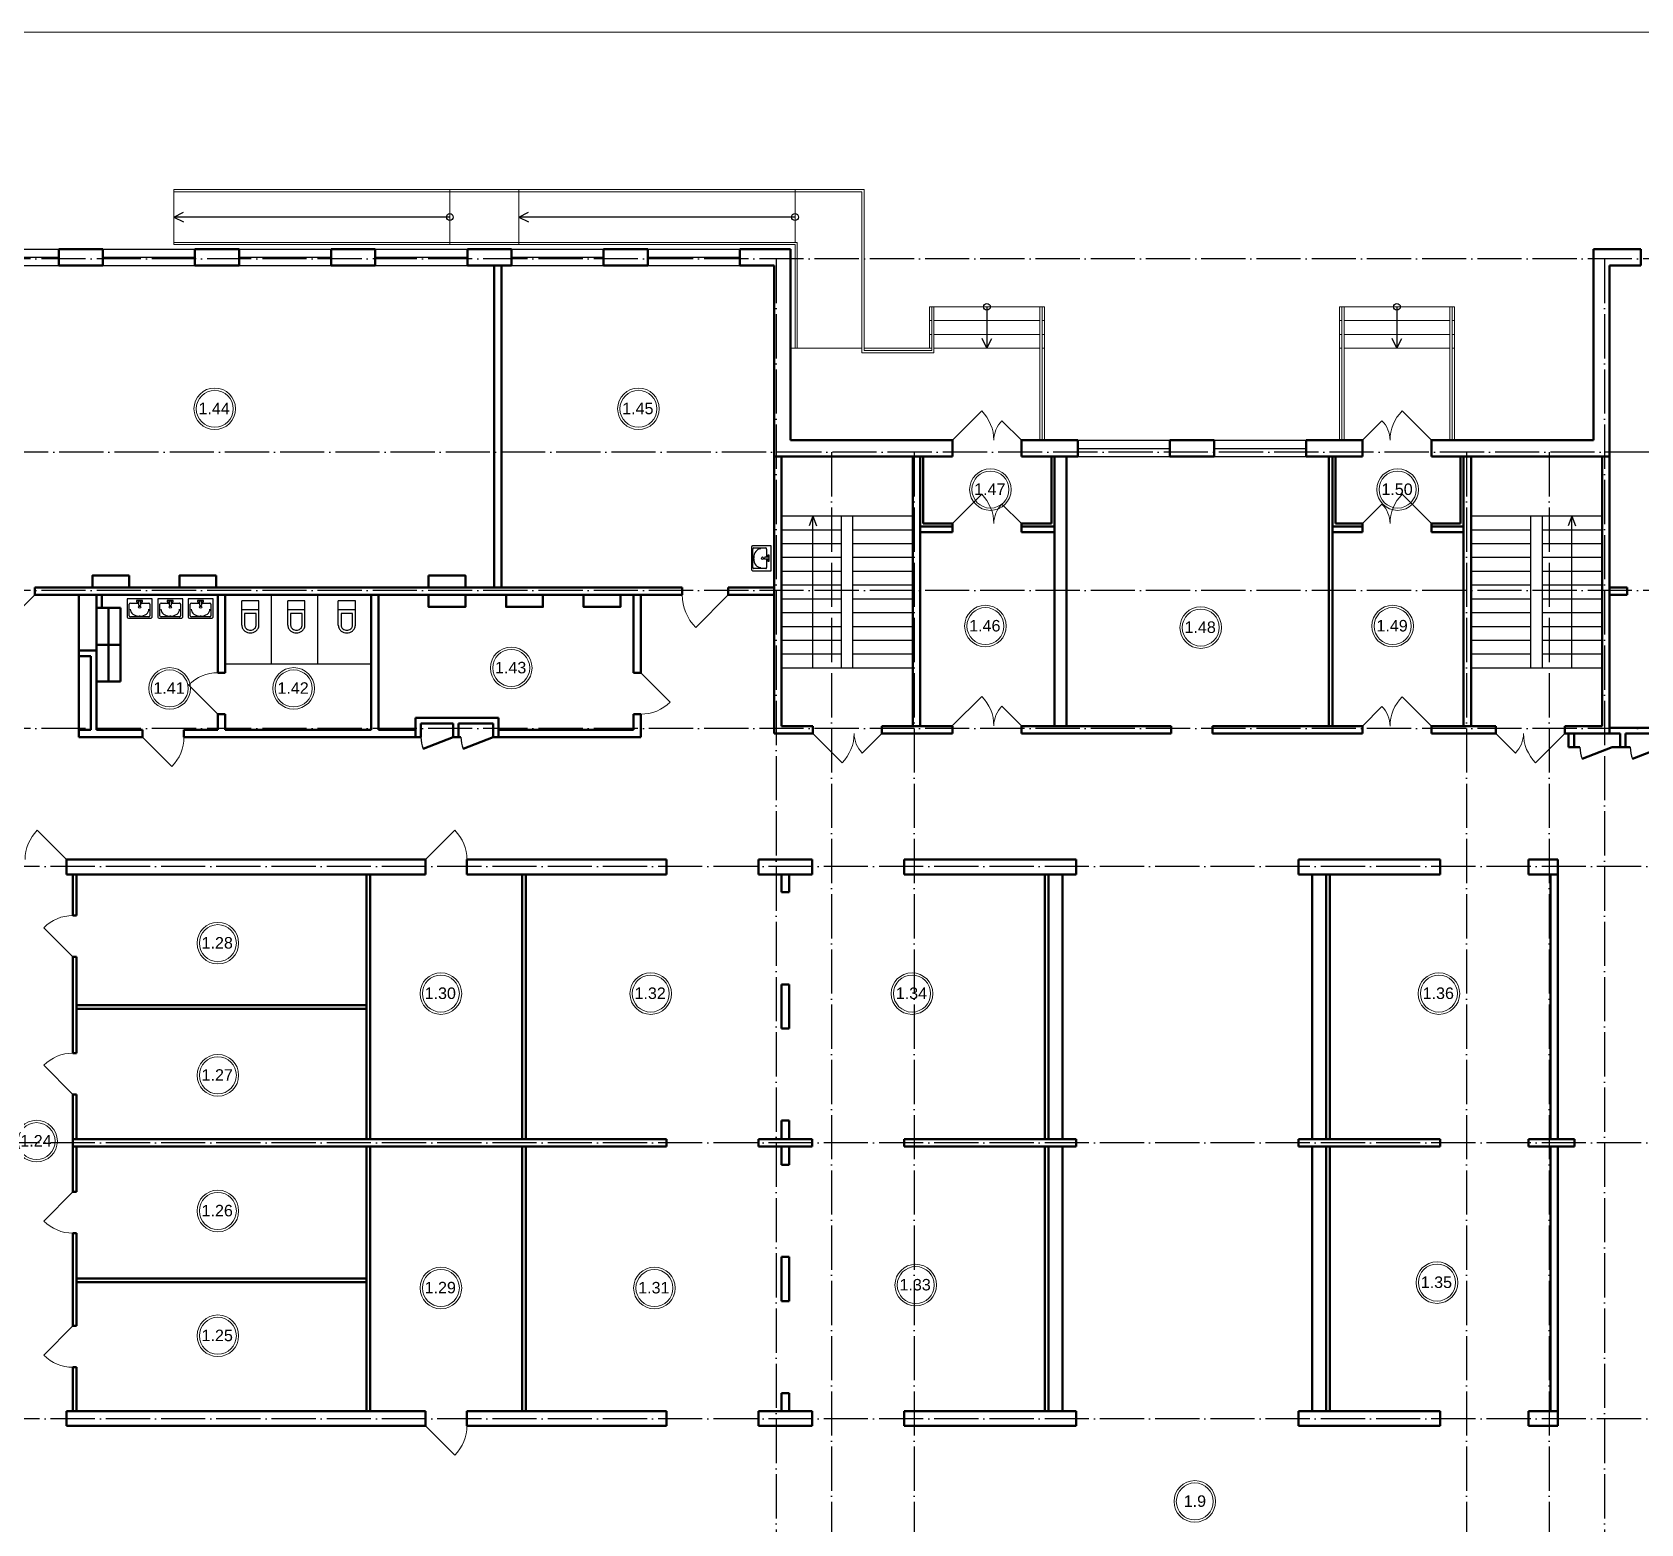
# Model space of a CAD drawing. Header units: millimetres. Extents: x 1982 to 10001982, y -1005230 to 4320529.
# Drawn here: x 2229999 to 2264955, y 1149944 to 1182350 of the extents above; entities that cross this region are included whole.
import ezdxf
from ezdxf.enums import TextEntityAlignment as Align

# ---------------------------------------------------------------- set-up
doc = ezdxf.new("R2010")
doc.units = ezdxf.units.MM
doc.linetypes.add('ACAD_ISO04W100', pattern=[30, 24, -3, 0, -3])
for name, color, linetype, lineweight in [('Level 50', 7, 'Continuous', 0), ('Двери', 250, 'Continuous', 5), ('Стены', 7, 'Continuous', 50)]:
    doc.layers.add(name, color=color, linetype=linetype, lineweight=lineweight)
for name, color, linetype in [('SANTEH', 7, 'Continuous'), ('Окна', 127, 'Continuous'), ('Оси', 30, 'Continuous'), ('размеры оси', 163, 'Continuous'), ('Сантехника', 7, 'Continuous')]:
    doc.layers.add(name, color=color, linetype=linetype)
doc.styles.add('Style-Arial', font='arial.ttf')

# ---------------------------------------------------------------- blocks, each defined once
blk = doc.blocks.new('WC With Cistern_103')
at = {"layer": 'SANTEH', "linetype": 'Continuous'}
for p, q in [((0, 170), (0, 700)), ((370, 700), (0, 700)), ((370, 170), (370, 700)), ((370, 500), (0, 500)), ((60, 425), (60, 170)), ((310, 425), (60, 425)), ((310, 170), (310, 425))]:
    blk.add_line(p, q, dxfattribs=at)
for points in [[(0, 170), (1, 151), (4, 133), (10, 115), (17, 97), (27, 81), (38, 66), (51, 52), (65, 40)], [(60, 170), (61, 158), (63, 146), (66, 135), (71, 124), (77, 114), (84, 104), (92, 96), (101, 88)], [(65, 40), (92, 23), (122, 10), (153, 3), (185, 0), (217, 3), (248, 10), (278, 23), (305, 40)], [(101, 88), (120, 76), (141, 67), (163, 62), (185, 60), (207, 62), (229, 67), (250, 76), (269, 88)], [(269, 88), (278, 96), (286, 104), (293, 114), (299, 124), (304, 135), (307, 146), (309, 158), (310, 170)], [(305, 40), (319, 52), (332, 66), (343, 81), (353, 97), (360, 115), (366, 133), (369, 151), (370, 170)]]:
    blk.add_lwpolyline(points, dxfattribs=at)
blk = doc.blocks.new('Rac7')
at = {"color": 0}
for p, q in [((-39501, -24232), (-39501, -23830)), ((-39474, -23808), (-38988, -23808)), ((-39457, -23859), (-39457, -24115)), ((-39032, -23838), (-39430, -23838)), ((-39253, -24186), (-39253, -24094)), ((-39221, -23855), (-39241, -23855)), ((-39209, -24186), (-39209, -24094)), ((-39005, -24115), (-39005, -23859)), ((-39005, -23859), (-39005, -23859)), ((-38961, -23830), (-38961, -24232)), ((-38961, -24232), (-39501, -24232)), ((-39430, -24136), (-39253, -24136)), ((-39297, -24164), (-39253, -24164)), ((-39297, -24194), (-39297, -24164)), ((-39165, -24194), (-39297, -24194)), ((-39253, -24186), (-39209, -24186)), ((-39209, -24136), (-39032, -24136)), ((-39209, -24164), (-39165, -24164)), ((-39165, -24164), (-39165, -24194))]:
    blk.add_line(p, q, dxfattribs=at)
at = {"color": 0, "extrusion": (0, 0, -1)}
for centre, major_axis, start_param, end_param in [((-39474, -23830), (-27, 0), 0, 1.570796), ((-39430, -23859), (-27, 0), 0, 1.570796), ((-39430, -24115), (-27, 0), -1.570796, 0), ((-39241, -24007), (-194, 0), 0, 1.570796), ((-39231, -24104), (-25.3, 0), 0.552816, 2.588777), ((-39221, -24007), (-194, 0), 1.570796, 3.141593), ((-39032, -23859), (-27, 0), 1.570796, 3.141593), ((-39032, -24115), (-27, 0), -3.141593, -1.570796), ((-38988, -23830), (-27, 0), 1.570796, 3.141593)]:
    blk.add_ellipse(centre, major_axis=major_axis, ratio=0.785714, start_param=start_param, end_param=end_param, dxfattribs=at)
blk.add_ellipse((-39231, -24048), major_axis=(-27.9, 0), ratio=0.785714, dxfattribs=at)
blk = doc.blocks.new('*U49')
at = {"layer": 'Level 50', "color": 7, "linetype": 'Continuous', "lineweight": 13}
blk.add_line((62.575, 29.2), (-61.075, 29.2), dxfattribs=at)

msp = doc.modelspace()

# ---------------------------------------------------------------- linework, layer by layer
for p, q in [((2233075.446, 1178334.059), (2233285.464, 1178440.138)), ((2240575.446, 1178334.059), (2240785.464, 1178440.138)), ((2239075.446, 1178334.059), (2233075.446, 1178334.059)), ((2233075.446, 1178334.059), (2233285.464, 1178227.98)), ((2246575.446, 1178334.059), (2240575.446, 1178334.059)), ((2240575.446, 1178334.059), (2240785.464, 1178227.98)), ((2250745.446, 1176384.059), (2250745.446, 1175484.059)), ((2259655.446, 1176384.059), (2259655.446, 1175484.059)), ((2250745.446, 1175484.059), (2250639.367, 1175694.077)), ((2250745.446, 1175484.059), (2250851.525, 1175694.077)), ((2259655.446, 1175484.059), (2259549.367, 1175694.077)), ((2259655.446, 1175484.059), (2259761.525, 1175694.077)), ((2249135.446, 1171834.059), (2246285.446, 1171834.059)), ((2246961.936, 1171834.059), (2246884.411, 1171626.215)), ((2246961.936, 1168534.059), (2246961.936, 1171834.059)), ((2246961.936, 1171834.059), (2247039.461, 1171626.215)), ((2247585.446, 1168534.059), (2247585.446, 1171834.059)), ((2247835.446, 1168534.059), (2247835.446, 1171834.059)), ((2264115.446, 1171834.059), (2261265.446, 1171834.059)), ((2262565.446, 1168534.059), (2262565.446, 1171834.059)), ((2262815.446, 1168534.059), (2262815.446, 1171834.059)), ((2263455.436, 1171834.059), (2263377.911, 1171626.215)), ((2263455.436, 1168534.059), (2263455.436, 1171834.059)), ((2263455.436, 1171834.059), (2263532.961, 1171626.215)), ((2247585.446, 1171534.059), (2246285.446, 1171534.059)), ((2249135.446, 1171534.059), (2247835.446, 1171534.059)), ((2262565.446, 1171534.059), (2261265.446, 1171534.059)), ((2264115.446, 1171534.059), (2262815.446, 1171534.059)), ((2247585.446, 1171234.059), (2246285.446, 1171234.059)), ((2249135.446, 1171234.059), (2247835.446, 1171234.059)), ((2262565.446, 1171234.059), (2261265.446, 1171234.059)), ((2264115.446, 1171234.059), (2262815.446, 1171234.059)), ((2247585.446, 1170934.059), (2246285.446, 1170934.059)), ((2249135.446, 1170934.059), (2247835.446, 1170934.059)), ((2262565.446, 1170934.059), (2261265.446, 1170934.059)), ((2264115.446, 1170934.059), (2262815.446, 1170934.059)), ((2247585.446, 1170634.059), (2246285.446, 1170634.059)), ((2249135.446, 1170634.059), (2247835.446, 1170634.059)), ((2262565.446, 1170634.059), (2261265.446, 1170634.059)), ((2264115.446, 1170634.059), (2262815.446, 1170634.059)), ((2247585.446, 1170334.059), (2246285.446, 1170334.059)), ((2247585.446, 1170034.059), (2246285.446, 1170034.059)), ((2249135.446, 1170334.059), (2247835.446, 1170334.059)), ((2249135.446, 1170034.059), (2247835.446, 1170034.059)), ((2262565.446, 1170334.059), (2261265.446, 1170334.059)), ((2262565.446, 1170034.059), (2261265.446, 1170034.059)), ((2264115.446, 1170334.059), (2262815.446, 1170334.059)), ((2264115.446, 1170034.059), (2262815.446, 1170034.059)), ((2247585.446, 1169734.059), (2246285.446, 1169734.059)), ((2249135.446, 1169734.059), (2247835.446, 1169734.059)), ((2262565.446, 1169734.059), (2261265.446, 1169734.059)), ((2264115.446, 1169734.059), (2262815.446, 1169734.059)), ((2247585.446, 1169434.059), (2246285.446, 1169434.059)), ((2249135.446, 1169434.059), (2247835.446, 1169434.059)), ((2262565.446, 1169434.059), (2261265.446, 1169434.059)), ((2264115.446, 1169434.059), (2262815.446, 1169434.059)), ((2247585.446, 1169134.059), (2246285.446, 1169134.059)), ((2249135.446, 1169134.059), (2247835.446, 1169134.059)), ((2262565.446, 1169134.059), (2261265.446, 1169134.059)), ((2264115.446, 1169134.059), (2262815.446, 1169134.059)), ((2247585.446, 1168834.059), (2246285.446, 1168834.059)), ((2249135.446, 1168834.059), (2247835.446, 1168834.059)), ((2262565.446, 1168834.059), (2261265.446, 1168834.059)), ((2264115.446, 1168834.059), (2262815.446, 1168834.059)), ((2249135.446, 1168534.059), (2246285.446, 1168534.059)), ((2264115.446, 1168534.059), (2261265.446, 1168534.059))]:
    msp.add_line(p, q)
for centre in [(2239075.446, 1178334.059), (2246575.446, 1178334.059), (2250745.446, 1176384.059), (2259655.446, 1176384.059)]:
    msp.add_circle(centre, 73.64)
at = {"color": 7, "linetype": 'Continuous', "lineweight": 13}
for centre, radius in [((2233966.132, 1174167.831), 452.013), ((2233966.132, 1174167.831), 402.013), ((2243173.241, 1174167.831), 452.013), ((2243173.241, 1174167.831), 402.013), ((2250821.168, 1172412.623), 452.013), ((2250821.168, 1172412.623), 402.013), ((2259671.204, 1172412.623), 452.013), ((2259671.204, 1172412.623), 402.013), ((2250713.261, 1169447.746), 452.013), ((2250713.261, 1169447.746), 402.013), ((2255392.555, 1169415.828), 452.013), ((2255392.555, 1169415.828), 402.013), ((2259563.297, 1169447.746), 452.013), ((2259563.297, 1169447.746), 402.013), ((2240409.135, 1168537.66), 452.013), ((2240409.135, 1168537.66), 402.013), ((2232985.611, 1168093.368), 452.013), ((2232985.611, 1168093.368), 402.013), ((2235681.175, 1168093.368), 452.013), ((2235681.175, 1168093.368), 402.013), ((2234033.34, 1162558.814), 452.013), ((2234033.34, 1162558.814), 402.013), ((2238879.87, 1161463.423), 452.013), ((2238879.87, 1161463.423), 402.013), ((2243440.356, 1161463.423), 452.013), ((2243440.356, 1161463.423), 402.013), ((2249118.209, 1161463.423), 452.013), ((2249118.209, 1161463.423), 402.013), ((2260567.247, 1161463.423), 452.013), ((2260567.247, 1161463.423), 402.013), ((2234033.34, 1159687.966), 452.013), ((2234033.34, 1159687.966), 402.013), ((2230094.139, 1158258.023), 452.013), ((2230094.139, 1158258.023), 402.013), ((2234033.34, 1156741.206), 452.013), ((2234033.34, 1156741.206), 402.013), ((2238879.87, 1155068.136), 452.013), ((2238879.87, 1155068.136), 402.013), ((2243520.716, 1155066.809), 452.013), ((2243520.716, 1155066.809), 402.013), ((2249198.717, 1155131.363), 452.013), ((2249198.717, 1155131.363), 402.013), ((2260526.282, 1155184.609), 452.013), ((2260526.282, 1155184.609), 402.013), ((2234033.34, 1154029.623), 452.013), ((2234033.34, 1154029.623), 402.013), ((2255263.588, 1150429.965), 452.013), ((2255263.588, 1150429.965), 402.013)]:
    msp.add_circle(centre, radius, dxfattribs=at)
at = {"layer": 'SANTEH'}
for p, q in [((2235195.446, 1170124.059), (2235195.446, 1168624.059)), ((2236195.446, 1170124.059), (2236195.446, 1168624.059)), ((2234195.446, 1168624.059), (2237365.446, 1168624.059))]:
    msp.add_line(p, q, dxfattribs=at)
for centre in [(2239145.446, 1167034.059), (2240015.446, 1167034.059), (2264332.34, 1166814.059), (2265425.446, 1166814.059)]:
    msp.add_arc(centre, 700, 180, 201.0579294, dxfattribs=at)
at = {"layer": 'Двери'}
for p, q in [((2249995.446, 1173484.059), (2250631.842, 1174120.455)), ((2251495.446, 1173484.059), (2251071.182, 1173908.323)), ((2258905.446, 1173484.059), (2259329.71, 1173908.323)), ((2260405.446, 1173484.059), (2259769.05, 1174120.455)), ((2249995.446, 1171674.059), (2250631.842, 1172310.455)), ((2260405.446, 1171674.059), (2259769.05, 1172310.455)), ((2251495.446, 1171674.059), (2251071.182, 1172098.323)), ((2258905.446, 1171674.059), (2259329.71, 1172098.323)), ((2230055.446, 1170124.059), (2229348.339, 1169416.953)), ((2245125.446, 1170124.059), (2244418.339, 1169416.953)), ((2243225.446, 1168434.059), (2243861.842, 1167797.663)), ((2234035.446, 1167534.059), (2233399.05, 1168170.455)), ((2249995.544, 1167284.322), (2250632.673, 1167919.985)), ((2260405.537, 1167272.332), (2259769.875, 1167909.46)), ((2251495.543, 1167282.595), (2251071.768, 1167707.347)), ((2258905.538, 1167274.059), (2259330.291, 1167697.834)), ((2232395.446, 1167034.059), (2233031.842, 1166397.663)), ((2246960.446, 1167114.059), (2247596.842, 1166477.663)), ((2248460.446, 1167114.059), (2248036.182, 1166689.795)), ((2261805.446, 1167114.059), (2262229.71, 1166689.795)), ((2263305.446, 1167114.059), (2262669.05, 1166477.663)), ((2230745.446, 1164374.059), (2230109.05, 1165010.455)), ((2238545.446, 1164374.059), (2239181.842, 1165010.455)), ((2230885.446, 1162259.059), (2230249.05, 1162895.455)), ((2230885.446, 1159269.059), (2230249.05, 1159905.455)), ((2230885.446, 1157159.059), (2230249.05, 1156522.663)), ((2230885.446, 1154244.059), (2230249.05, 1153607.663)), ((2238545.446, 1152074.059), (2239181.842, 1151437.663))]:
    msp.add_line(p, q, dxfattribs=at)
for centre, radius, start, end in [((2249995.446, 1173484.059), 900, 0, 45), ((2251495.446, 1173484.059), 600, 135, 180), ((2258905.446, 1173484.059), 600, 0, 45), ((2260405.446, 1173484.059), 900, 135, 180), ((2249995.446, 1171674.059), 900, 0, 45), ((2260405.446, 1171674.059), 900, 135, 180), ((2251495.446, 1171674.059), 600, 135, 180), ((2258905.446, 1171674.059), 600, 0, 45), ((2245125.446, 1170124.059), 1000, 180, 225), ((2234035.446, 1167534.059), 900, 90, 135), ((2249995.544, 1167284.322), 900, 359.9340033, 44.9340033), ((2260405.537, 1167272.332), 900, 134.9340033, 179.9340033), ((2243225.446, 1168434.059), 900, 270, 315), ((2251495.543, 1167282.595), 600, 134.9340033, 179.9340033), ((2258905.538, 1167274.059), 600, 359.9340033, 44.9340033), ((2232395.446, 1167034.059), 900, 315, 0), ((2246960.446, 1167114.059), 900, 315, 0), ((2248460.446, 1167114.059), 600, 180, 225), ((2261805.446, 1167114.059), 600, 315, 0), ((2263305.446, 1167114.059), 900, 180, 225), ((2230745.446, 1164374.059), 900, 135, 180), ((2238545.446, 1164374.059), 900, 0, 45), ((2230885.446, 1162259.059), 900, 90, 135), ((2230885.446, 1159269.059), 900, 90, 135), ((2230885.446, 1157159.059), 900, 225, 270), ((2230885.446, 1154244.059), 900, 225, 270), ((2238545.446, 1152074.059), 900, 315, 0)]:
    msp.add_arc(centre, radius, start, end, dxfattribs=at)
at = {"layer": 'Окна'}
for p, q in [((2228575.446, 1177634.059), (2230575.446, 1177634.059)), ((2228575.446, 1177459.059), (2230575.446, 1177459.059)), ((2231535.446, 1177634.059), (2233535.446, 1177634.059)), ((2231535.446, 1177459.059), (2233535.446, 1177459.059)), ((2234495.446, 1177634.059), (2236495.446, 1177634.059)), ((2234495.446, 1177459.059), (2236495.446, 1177459.059)), ((2237455.446, 1177634.059), (2239455.446, 1177634.059)), ((2237455.446, 1177459.059), (2239455.446, 1177459.059)), ((2240415.446, 1177634.059), (2242415.446, 1177634.059)), ((2240415.446, 1177459.059), (2242415.446, 1177459.059)), ((2243375.446, 1177634.059), (2245375.446, 1177634.059)), ((2243375.446, 1177459.059), (2245375.446, 1177459.059)), ((2228575.446, 1177284.059), (2230575.446, 1177284.059)), ((2231535.446, 1177284.059), (2233535.446, 1177284.059)), ((2234495.446, 1177284.059), (2236495.446, 1177284.059)), ((2237455.446, 1177284.059), (2239455.446, 1177284.059)), ((2240415.446, 1177284.059), (2242415.446, 1177284.059)), ((2243375.446, 1177284.059), (2245375.446, 1177284.059)), ((2252720.446, 1173484.059), (2254720.446, 1173484.059)), ((2252720.446, 1173309.059), (2254720.446, 1173309.059)), ((2255680.446, 1173484.059), (2257680.446, 1173484.059)), ((2255680.446, 1173309.059), (2257680.446, 1173309.059)), ((2252720.446, 1173134.059), (2254720.446, 1173134.059)), ((2255680.446, 1173134.059), (2257680.446, 1173134.059))]:
    msp.add_line(p, q, dxfattribs=at)
at = {"layer": 'Оси', "linetype": 'ACAD_ISO04W100', "ltscale": 40}
for p, q in [((2291165.446, 1177424.059), (2206815.749, 1177424.059)), ((2246165.446, 1177424.059), (2246165.446, 1133402.682)), ((2264165.446, 1177424.059), (2264165.446, 1133402.682)), ((2291551.346, 1173224.059), (2206815.749, 1173224.059)), ((2247365.446, 1173224.059), (2247365.446, 1133402.682)), ((2249165.446, 1173224.059), (2249165.446, 1133402.682)), ((2261165.446, 1173224.059), (2261165.446, 1133402.682)), ((2262965.446, 1173224.059), (2262965.446, 1133402.682)), ((2291165.446, 1170224.059), (2206815.749, 1170224.059)), ((2291165.446, 1167224.059), (2206815.749, 1167224.059)), ((2297365.446, 1164224.059), (2206815.749, 1164224.059)), ((2297365.446, 1158224.059), (2206815.749, 1158224.059)), ((2297365.446, 1152224.059), (2206815.749, 1152224.059))]:
    msp.add_line(p, q, dxfattribs=at)
at = {"layer": 'размеры оси', "color": 7, "lineweight": 13}
for p, q in [((2249495.446, 1175484.059), (2249495.446, 1176384.059)), ((2249495.446, 1176384.059), (2251995.446, 1176384.059)), ((2251995.446, 1176384.059), (2251995.446, 1173484.059)), ((2258405.446, 1173484.059), (2258405.446, 1176384.059)), ((2258405.446, 1176384.059), (2260905.446, 1176384.059)), ((2260905.446, 1176384.059), (2260905.446, 1173484.059)), ((2246475.446, 1175484.059), (2248025.446, 1175484.059)), ((2248075.446, 1175484.059), (2249545.446, 1175484.059)), ((2249595.446, 1175484.059), (2251895.446, 1175484.059)), ((2251945.446, 1175484.059), (2251995.446, 1175484.059)), ((2258455.446, 1175484.059), (2258405.446, 1175484.059)), ((2258505.446, 1175484.059), (2260805.446, 1175484.059)), ((2260855.446, 1175484.059), (2260905.446, 1175484.059))]:
    msp.add_line(p, q, dxfattribs=at)
at = {"layer": 'размеры оси', "color": 7, "lineweight": 0}
for p, q in [((2249495.446, 1176084.059), (2249545.446, 1176084.059)), ((2249595.446, 1176084.059), (2251895.446, 1176084.059)), ((2251945.446, 1176084.059), (2251995.446, 1176084.059)), ((2258405.446, 1176084.059), (2258455.446, 1176084.059)), ((2258505.446, 1176084.059), (2260805.446, 1176084.059)), ((2260855.446, 1176084.059), (2260905.446, 1176084.059)), ((2249495.446, 1175784.059), (2249545.446, 1175784.059)), ((2249595.446, 1175784.059), (2251895.446, 1175784.059)), ((2251945.446, 1175784.059), (2251995.446, 1175784.059)), ((2258405.446, 1175784.059), (2258455.446, 1175784.059)), ((2258505.446, 1175784.059), (2260805.446, 1175784.059)), ((2260855.446, 1175784.059), (2260905.446, 1175784.059))]:
    msp.add_line(p, q, dxfattribs=at)
at = {"layer": 'размеры оси', "color": 7, "lineweight": 13, "flags": 128}
for points in [[(2248025.446, 1178884.059), (2233075.446, 1178884.059), (2233075.446, 1178934.059)], [(2246575.446, 1177734.059), (2240575.446, 1177734.059), (2240575.446, 1178934.059), (2246575.446, 1178934.059), (2246575.446, 1177784.059)], [(2248075.446, 1175484.059), (2248075.446, 1178934.059), (2246575.446, 1178934.059), (2246575.446, 1177784.059)], [(2248025.446, 1175384.059), (2248025.446, 1178884.059)], [(2248075.446, 1178934.059), (2248075.446, 1175434.059)], [(2246625.446, 1177784.059), (2233075.446, 1177784.059), (2233075.446, 1177734.059), (2246575.446, 1177734.059)], [(2246575.446, 1177734.059), (2246575.446, 1175484.059), (2246625.446, 1175484.059), (2246625.446, 1177784.059)], [(2246575.446, 1177734.059), (2246575.446, 1175484.059), (2248025.446, 1175484.059)], [(2249595.446, 1175384.059), (2249595.446, 1176384.059), (2249545.446, 1176384.059), (2249545.446, 1175434.059)], [(2258505.446, 1173484.059), (2258505.446, 1176384.059), (2258455.446, 1176384.059), (2258455.446, 1173484.059)], [(2249595.446, 1175384.059), (2248025.446, 1175384.059)], [(2248075.446, 1175434.059), (2249545.446, 1175434.059)]]:
    msp.add_lwpolyline(points, dxfattribs=at)
at = {"layer": 'размеры оси', "color": 7, "lineweight": 13}
for points in [[(2239075.446, 1177734.059), (2233075.446, 1177734.059), (2233075.446, 1178934.059), (2239075.446, 1178934.059)], [(2240575.446, 1178934.059), (2239075.446, 1178934.059), (2239075.446, 1177734.059), (2240575.446, 1177734.059)], [(2251945.446, 1176384.059), (2251945.446, 1173484.059), (2251895.446, 1173484.059), (2251895.446, 1176384.059)], [(2260855.446, 1176384.059), (2260855.446, 1173484.059), (2260805.446, 1173484.059), (2260805.446, 1176384.059)]]:
    msp.add_3dface(points, dxfattribs=at)
at = {"layer": 'Стены'}
for p, q in [((2230575.446, 1177634.059), (2231535.446, 1177634.059)), ((2230575.446, 1177284.059), (2230575.446, 1177634.059)), ((2231535.446, 1177284.059), (2231535.446, 1177634.059)), ((2233535.446, 1177634.059), (2234495.446, 1177634.059)), ((2233535.446, 1177284.059), (2233535.446, 1177634.059)), ((2234495.446, 1177284.059), (2234495.446, 1177634.059)), ((2236495.446, 1177634.059), (2237455.446, 1177634.059)), ((2236495.446, 1177284.059), (2236495.446, 1177634.059)), ((2237455.446, 1177284.059), (2237455.446, 1177634.059)), ((2239455.446, 1177634.059), (2240415.446, 1177634.059)), ((2239455.446, 1177284.059), (2239455.446, 1177634.059)), ((2240415.446, 1177284.059), (2240415.446, 1177634.059)), ((2242415.446, 1177634.059), (2243375.446, 1177634.059)), ((2242415.446, 1177284.059), (2242415.446, 1177634.059)), ((2243375.446, 1177284.059), (2243375.446, 1177634.059)), ((2245375.446, 1177634.059), (2246475.446, 1177634.059)), ((2245375.446, 1177284.059), (2245375.446, 1177634.059)), ((2246475.446, 1173484.059), (2246475.446, 1177634.059)), ((2263925.446, 1177634.059), (2263925.446, 1173484.059)), ((2264955.446, 1177634.059), (2263925.446, 1177634.059)), ((2264955.446, 1177284.059), (2264955.446, 1177634.059)), ((2230575.446, 1177284.059), (2231535.446, 1177284.059)), ((2233535.446, 1177284.059), (2234495.446, 1177284.059)), ((2236495.446, 1177284.059), (2237455.446, 1177284.059)), ((2239455.446, 1177284.059), (2240415.446, 1177284.059)), ((2240035.446, 1177284.059), (2240035.446, 1170284.059)), ((2240195.446, 1177284.059), (2240195.446, 1170284.059)), ((2242415.446, 1177284.059), (2243375.446, 1177284.059)), ((2245375.446, 1177284.059), (2246125.446, 1177284.059)), ((2246125.446, 1167114.059), (2246125.446, 1177284.059)), ((2264275.446, 1177284.059), (2264275.446, 1173134.059)), ((2264955.446, 1177284.059), (2264275.446, 1177284.059)), ((2249995.446, 1173484.059), (2246475.446, 1173484.059)), ((2249995.446, 1173484.059), (2249995.446, 1173134.059)), ((2252720.446, 1173484.059), (2251495.446, 1173484.059)), ((2251495.446, 1173484.059), (2251495.446, 1173134.059)), ((2252720.446, 1173484.059), (2252720.446, 1173134.059)), ((2255680.446, 1173484.059), (2254720.446, 1173484.059)), ((2254720.446, 1173484.059), (2254720.446, 1173134.059)), ((2255680.446, 1173484.059), (2255680.446, 1173134.059)), ((2258905.446, 1173484.059), (2257680.446, 1173484.059)), ((2257680.446, 1173484.059), (2257680.446, 1173134.059)), ((2258905.446, 1173484.059), (2258905.446, 1173134.059)), ((2263925.446, 1173484.059), (2260405.446, 1173484.059)), ((2260405.446, 1173484.059), (2260405.446, 1173134.059)), ((2249995.446, 1173134.059), (2246125.446, 1173134.059)), ((2246285.446, 1167274.059), (2246285.446, 1173134.059)), ((2249135.446, 1167274.059), (2249135.446, 1173134.059)), ((2249295.446, 1167274.059), (2249295.446, 1173134.059)), ((2249360.446, 1171674.059), (2249360.446, 1173134.059)), ((2252720.446, 1173134.059), (2251495.446, 1173134.059)), ((2252150.446, 1171674.059), (2252150.446, 1173134.059)), ((2252215.446, 1167274.059), (2252215.446, 1173134.059)), ((2252475.446, 1167274.059), (2252475.446, 1173134.059)), ((2255680.446, 1173134.059), (2254720.446, 1173134.059)), ((2258905.446, 1173134.059), (2257680.446, 1173134.059)), ((2258175.446, 1167274.059), (2258175.446, 1173134.059)), ((2258255.446, 1167274.059), (2258255.446, 1173134.059)), ((2258320.446, 1171674.059), (2258320.446, 1173134.059)), ((2264275.446, 1173134.059), (2260405.446, 1173134.059)), ((2261040.446, 1171674.059), (2261040.446, 1173134.059)), ((2261105.446, 1167274.059), (2261105.446, 1173134.059)), ((2261265.446, 1167274.059), (2261265.446, 1173134.059)), ((2264115.446, 1167274.059), (2264115.446, 1173134.059)), ((2264275.446, 1167114.059), (2264275.446, 1173134.059)), ((2249995.446, 1171609.059), (2249295.446, 1171609.059)), ((2249995.446, 1171489.059), (2249295.446, 1171489.059)), ((2249995.446, 1171674.059), (2249360.446, 1171674.059)), ((2249995.446, 1171674.059), (2249995.446, 1171489.059)), ((2252150.446, 1171674.059), (2251495.446, 1171674.059)), ((2251495.446, 1171674.059), (2251495.446, 1171489.059)), ((2252215.446, 1171609.059), (2251495.446, 1171609.059)), ((2252215.446, 1171489.059), (2251495.446, 1171489.059)), ((2258905.446, 1171609.059), (2258255.446, 1171609.059)), ((2258905.446, 1171489.059), (2258255.446, 1171489.059)), ((2258905.446, 1171674.059), (2258320.446, 1171674.059)), ((2258905.446, 1171674.059), (2258905.446, 1171489.059)), ((2261040.446, 1171674.059), (2260405.446, 1171674.059)), ((2260405.446, 1171674.059), (2260405.446, 1171489.059)), ((2261105.446, 1171609.059), (2260405.446, 1171609.059)), ((2261105.446, 1171489.059), (2260405.446, 1171489.059)), ((2230055.446, 1170284.059), (2244125.446, 1170284.059)), ((2230055.446, 1170284.059), (2230055.446, 1170124.059)), ((2230055.446, 1170124.059), (2244125.446, 1170124.059)), ((2231015.446, 1167194.059), (2231015.446, 1170124.059)), ((2231395.446, 1167194.059), (2231395.446, 1170124.059)), ((2231395.446, 1170124.059), (2231915.446, 1170124.059)), ((2231515.446, 1169842.034), (2231515.446, 1170124.059)), ((2234035.446, 1170124.059), (2234035.446, 1168434.059)), ((2234195.446, 1170124.059), (2234195.446, 1168434.059)), ((2237365.446, 1170124.059), (2237365.446, 1167194.059)), ((2237525.446, 1170124.059), (2237525.446, 1167194.059)), ((2243065.446, 1170124.059), (2243065.446, 1168434.059)), ((2243225.446, 1170124.059), (2243225.446, 1168434.059)), ((2244125.446, 1170284.059), (2244125.446, 1170124.059)), ((2245125.446, 1170284.059), (2246125.446, 1170284.059)), ((2245125.446, 1170284.059), (2245125.446, 1170124.059)), ((2245125.446, 1170124.059), (2246125.446, 1170124.059)), ((2264275.446, 1170284.059), (2264660.446, 1170284.059)), ((2264275.446, 1170124.059), (2264660.446, 1170124.059)), ((2264660.446, 1170284.059), (2264660.446, 1170124.059)), ((2231395.446, 1169842.034), (2231395.446, 1168242.034)), ((2231915.446, 1169842.034), (2231395.446, 1169842.034)), ((2231655.446, 1168242.034), (2231655.446, 1169842.034)), ((2231915.446, 1169842.034), (2231915.446, 1168242.034)), ((2231395.446, 1169042.034), (2231915.446, 1169042.034)), ((2231015.446, 1168914.059), (2231395.446, 1168914.059)), ((2231015.446, 1168794.059), (2231015.446, 1168914.059)), ((2231015.446, 1168794.059), (2231275.446, 1168794.059)), ((2231275.446, 1167194.059), (2231275.446, 1168794.059)), ((2234035.446, 1168434.059), (2234195.446, 1168434.059)), ((2243065.446, 1168434.059), (2243225.446, 1168434.059)), ((2231395.446, 1168242.034), (2231915.446, 1168242.034)), ((2234035.446, 1167534.059), (2234035.446, 1167194.059)), ((2234035.446, 1167534.059), (2234195.446, 1167534.059)), ((2234195.446, 1167534.059), (2234195.446, 1167194.059)), ((2238325.446, 1167454.059), (2238325.446, 1167034.059)), ((2238325.446, 1167454.059), (2240135.446, 1167454.059)), ((2238445.446, 1167334.059), (2238445.446, 1167034.059)), ((2238445.446, 1167334.059), (2239145.446, 1167334.059)), ((2239145.446, 1167334.059), (2239145.446, 1167034.059)), ((2239265.446, 1167334.059), (2239265.446, 1167034.059)), ((2239265.446, 1167334.059), (2240015.446, 1167334.059)), ((2240015.446, 1167334.059), (2240015.446, 1167034.059)), ((2240135.446, 1167454.059), (2240135.446, 1167034.059)), ((2243065.446, 1167534.059), (2243065.446, 1167194.059)), ((2243065.446, 1167534.059), (2243225.446, 1167534.059)), ((2243225.446, 1167534.059), (2243225.446, 1167034.059)), ((2246960.446, 1167274.059), (2246285.446, 1167274.059)), ((2246960.446, 1167274.059), (2246960.446, 1167114.059)), ((2249995.446, 1167274.059), (2248460.446, 1167274.059)), ((2248460.446, 1167274.059), (2248460.446, 1167114.059)), ((2249995.446, 1167274.059), (2249995.446, 1167114.059)), ((2254750.446, 1167274.059), (2251495.446, 1167274.059)), ((2251495.446, 1167274.059), (2251495.446, 1167114.059)), ((2254750.446, 1167274.059), (2254750.446, 1167114.059)), ((2258905.446, 1167274.059), (2255650.446, 1167274.059)), ((2255650.446, 1167274.059), (2255650.446, 1167114.059)), ((2258905.446, 1167274.059), (2258905.446, 1167114.059)), ((2261805.446, 1167274.059), (2260405.446, 1167274.059)), ((2260405.446, 1167274.059), (2260405.446, 1167114.059)), ((2261805.446, 1167274.059), (2261805.446, 1167114.059)), ((2264115.446, 1167274.059), (2263305.446, 1167274.059)), ((2263305.446, 1167274.059), (2263305.446, 1167114.059)), ((2264275.446, 1167234.059), (2265545.446, 1167234.059)), ((2231015.446, 1167194.059), (2231015.446, 1167034.059)), ((2231015.446, 1167194.059), (2231275.446, 1167194.059)), ((2231015.446, 1167034.059), (2232395.446, 1167034.059)), ((2231395.446, 1167194.059), (2232395.446, 1167194.059)), ((2232395.446, 1167194.059), (2232395.446, 1167034.059)), ((2233295.446, 1167194.059), (2234035.446, 1167194.059)), ((2233295.446, 1167194.059), (2233295.446, 1167034.059)), ((2233295.446, 1167034.059), (2238445.446, 1167034.059)), ((2234195.446, 1167194.059), (2237365.446, 1167194.059)), ((2237525.446, 1167194.059), (2238325.446, 1167194.059)), ((2239145.446, 1167034.059), (2238492.194, 1166782.541)), ((2239145.446, 1167034.059), (2239315.446, 1167034.059)), ((2240015.446, 1167034.059), (2239362.194, 1166782.541)), ((2240015.446, 1167034.059), (2243225.446, 1167034.059)), ((2240135.446, 1167194.059), (2243065.446, 1167194.059)), ((2246960.446, 1167114.059), (2246125.446, 1167114.059)), ((2249995.446, 1167114.059), (2248460.446, 1167114.059)), ((2254750.446, 1167114.059), (2251495.446, 1167114.059)), ((2258905.446, 1167114.059), (2255650.446, 1167114.059)), ((2261805.446, 1167114.059), (2260405.446, 1167114.059)), ((2264275.446, 1167114.059), (2263305.446, 1167114.059)), ((2263385.446, 1167114.059), (2263385.446, 1166814.059)), ((2263505.446, 1167114.059), (2263505.446, 1166814.059)), ((2264275.446, 1167114.059), (2264505.446, 1167114.059)), ((2264505.446, 1167114.059), (2264505.446, 1166814.059)), ((2264625.446, 1167114.059), (2264625.446, 1166814.059)), ((2264625.446, 1167114.059), (2265425.446, 1167114.059)), ((2263632.34, 1166814.059), (2263385.446, 1166814.059)), ((2264332.34, 1166814.059), (2263679.088, 1166562.541)), ((2264725.446, 1166814.059), (2264332.34, 1166814.059)), ((2265425.446, 1166814.059), (2264772.194, 1166562.541)), ((2230745.446, 1164374.059), (2238545.446, 1164374.059)), ((2230745.446, 1164054.059), (2230745.446, 1164374.059)), ((2238545.446, 1164374.059), (2238545.446, 1164054.059)), ((2239445.446, 1164374.059), (2243785.446, 1164374.059)), ((2239445.446, 1164374.059), (2239445.446, 1164054.059)), ((2243785.446, 1164374.059), (2243785.446, 1164054.059)), ((2245785.446, 1164374.059), (2246945.446, 1164374.059)), ((2245785.446, 1164374.059), (2245785.446, 1164054.059)), ((2246945.446, 1164374.059), (2246945.446, 1164054.059)), ((2248945.446, 1164374.059), (2252685.446, 1164374.059)), ((2248945.446, 1164374.059), (2248945.446, 1164054.059)), ((2252685.446, 1164054.059), (2252685.446, 1164374.059)), ((2257515.446, 1164374.059), (2260595.446, 1164374.059)), ((2257515.446, 1164054.059), (2257515.446, 1164374.059)), ((2260595.446, 1164054.059), (2260595.446, 1164374.059)), ((2262515.446, 1164374.059), (2263155.446, 1164374.059)), ((2262515.446, 1164054.059), (2262515.446, 1164374.059)), ((2263155.446, 1158304.059), (2263155.446, 1164374.059)), ((2230745.446, 1164054.059), (2238545.446, 1164054.059)), ((2230885.446, 1163159.059), (2230885.446, 1164054.059)), ((2230965.446, 1163159.059), (2230965.446, 1164054.059)), ((2237265.446, 1158304.059), (2237265.446, 1164054.059)), ((2237345.446, 1158304.059), (2237345.446, 1164054.059)), ((2239445.446, 1164054.059), (2243785.446, 1164054.059)), ((2240645.446, 1158304.059), (2240645.446, 1164054.059)), ((2240725.446, 1158304.059), (2240725.446, 1164054.059)), ((2245785.446, 1164054.059), (2246945.446, 1164054.059)), ((2246285.446, 1164054.059), (2246285.446, 1163664.059)), ((2246445.446, 1164054.059), (2246445.446, 1163664.059)), ((2248945.446, 1164054.059), (2252685.446, 1164054.059)), ((2252005.446, 1158304.059), (2252005.446, 1164054.059)), ((2252085.446, 1158304.059), (2252085.446, 1164054.059)), ((2252385.446, 1158304.059), (2252385.446, 1164054.059)), ((2257515.446, 1164054.059), (2260595.446, 1164054.059)), ((2257815.446, 1158304.059), (2257815.446, 1164054.059)), ((2258115.446, 1158304.059), (2258115.446, 1164054.059)), ((2258195.446, 1158304.059), (2258195.446, 1164054.059)), ((2262515.446, 1164054.059), (2263155.446, 1164054.059)), ((2262995.446, 1158304.059), (2262995.446, 1164054.059)), ((2246285.446, 1163664.059), (2246445.446, 1163664.059)), ((2230965.446, 1163159.059), (2230885.446, 1163159.059)), ((2230885.446, 1160169.059), (2230885.446, 1162259.059)), ((2230965.446, 1162259.059), (2230885.446, 1162259.059)), ((2230965.446, 1160169.059), (2230965.446, 1162259.059)), ((2246285.446, 1161664.059), (2246285.446, 1160704.059)), ((2246285.446, 1161664.059), (2246445.446, 1161664.059)), ((2246445.446, 1161664.059), (2246445.446, 1160704.059)), ((2230965.446, 1161214.059), (2237265.446, 1161214.059)), ((2230965.446, 1161134.059), (2237265.446, 1161134.059)), ((2246285.446, 1160704.059), (2246445.446, 1160704.059)), ((2230965.446, 1160169.059), (2230885.446, 1160169.059)), ((2230885.446, 1157159.059), (2230885.446, 1159269.059)), ((2230965.446, 1159269.059), (2230885.446, 1159269.059)), ((2230965.446, 1158304.059), (2230965.446, 1159269.059)), ((2246285.446, 1158704.059), (2246285.446, 1158304.059)), ((2246285.446, 1158704.059), (2246445.446, 1158704.059)), ((2246445.446, 1158704.059), (2246445.446, 1158304.059)), ((2230885.446, 1158304.059), (2243785.446, 1158304.059)), ((2230885.446, 1158144.059), (2243785.446, 1158144.059)), ((2230965.446, 1157159.059), (2230965.446, 1158144.059)), ((2237265.446, 1152394.059), (2237265.446, 1158144.059)), ((2237345.446, 1152394.059), (2237345.446, 1158144.059)), ((2240645.446, 1152394.059), (2240645.446, 1158144.059)), ((2240725.446, 1152394.059), (2240725.446, 1158144.059)), ((2243785.446, 1158304.059), (2243785.446, 1158144.059)), ((2245785.446, 1158304.059), (2246945.446, 1158304.059)), ((2245785.446, 1158304.059), (2245785.446, 1158144.059)), ((2245785.446, 1158144.059), (2246945.446, 1158144.059)), ((2246285.446, 1158144.059), (2246285.446, 1157744.059)), ((2246445.446, 1158144.059), (2246445.446, 1157744.059)), ((2246945.446, 1158304.059), (2246945.446, 1158144.059)), ((2248945.446, 1158304.059), (2252685.446, 1158304.059)), ((2248945.446, 1158304.059), (2248945.446, 1158144.059)), ((2248945.446, 1158144.059), (2252685.446, 1158144.059)), ((2252005.446, 1152394.059), (2252005.446, 1158144.059)), ((2252085.446, 1152394.059), (2252085.446, 1158144.059)), ((2252385.446, 1152394.059), (2252385.446, 1158144.059)), ((2252685.446, 1158144.059), (2252685.446, 1158304.059)), ((2257515.446, 1158304.059), (2260595.446, 1158304.059)), ((2257515.446, 1158144.059), (2257515.446, 1158304.059)), ((2257515.446, 1158144.059), (2260595.446, 1158144.059)), ((2257815.446, 1152394.059), (2257815.446, 1158144.059)), ((2258115.446, 1152394.059), (2258115.446, 1158144.059)), ((2258195.446, 1152394.059), (2258195.446, 1158144.059)), ((2260595.446, 1158144.059), (2260595.446, 1158304.059)), ((2262515.446, 1158304.059), (2263515.446, 1158304.059)), ((2262515.446, 1158144.059), (2262515.446, 1158304.059)), ((2262515.446, 1158144.059), (2263515.446, 1158144.059)), ((2262995.446, 1152394.059), (2262995.446, 1158144.059)), ((2263155.446, 1152074.059), (2263155.446, 1158144.059)), ((2263515.446, 1158144.059), (2263515.446, 1158304.059)), ((2246285.446, 1157744.059), (2246445.446, 1157744.059)), ((2230965.446, 1157159.059), (2230885.446, 1157159.059)), ((2230885.446, 1154244.059), (2230885.446, 1156259.059)), ((2230965.446, 1156259.059), (2230885.446, 1156259.059)), ((2230965.446, 1154244.059), (2230965.446, 1156259.059)), ((2246285.446, 1155744.059), (2246285.446, 1154784.059)), ((2246285.446, 1155744.059), (2246445.446, 1155744.059)), ((2246445.446, 1155744.059), (2246445.446, 1154784.059)), ((2230965.446, 1155274.059), (2237265.446, 1155274.059)), ((2230965.446, 1155194.059), (2237265.446, 1155194.059)), ((2246285.446, 1154784.059), (2246445.446, 1154784.059)), ((2230965.446, 1154244.059), (2230885.446, 1154244.059)), ((2230885.446, 1152394.059), (2230885.446, 1153344.059)), ((2230965.446, 1153344.059), (2230885.446, 1153344.059)), ((2230965.446, 1152394.059), (2230965.446, 1153344.059)), ((2246285.446, 1152784.059), (2246285.446, 1152394.059)), ((2246285.446, 1152784.059), (2246445.446, 1152784.059)), ((2246445.446, 1152784.059), (2246445.446, 1152394.059)), ((2230745.446, 1152394.059), (2238545.446, 1152394.059)), ((2230745.446, 1152074.059), (2230745.446, 1152394.059)), ((2238545.446, 1152394.059), (2238545.446, 1152074.059)), ((2239445.446, 1152394.059), (2243785.446, 1152394.059)), ((2239445.446, 1152394.059), (2239445.446, 1152074.059)), ((2243785.446, 1152394.059), (2243785.446, 1152074.059)), ((2245785.446, 1152394.059), (2246945.446, 1152394.059)), ((2245785.446, 1152394.059), (2245785.446, 1152074.059)), ((2246945.446, 1152394.059), (2246945.446, 1152074.059)), ((2248945.446, 1152394.059), (2252685.446, 1152394.059)), ((2248945.446, 1152394.059), (2248945.446, 1152074.059)), ((2252685.446, 1152074.059), (2252685.446, 1152394.059)), ((2257515.446, 1152394.059), (2260595.446, 1152394.059)), ((2257515.446, 1152074.059), (2257515.446, 1152394.059)), ((2260595.446, 1152074.059), (2260595.446, 1152394.059)), ((2262515.446, 1152394.059), (2263155.446, 1152394.059)), ((2262515.446, 1152074.059), (2262515.446, 1152394.059)), ((2230745.446, 1152074.059), (2238545.446, 1152074.059)), ((2239445.446, 1152074.059), (2243785.446, 1152074.059)), ((2245785.446, 1152074.059), (2246945.446, 1152074.059)), ((2248945.446, 1152074.059), (2252685.446, 1152074.059)), ((2257515.446, 1152074.059), (2260595.446, 1152074.059)), ((2262515.446, 1152074.059), (2263155.446, 1152074.059))]:
    msp.add_line(p, q, dxfattribs=at)
for points in [[(2232107.933, 1170544.059), (2232107.933, 1170284.059), (2231307.933, 1170284.059), (2231307.933, 1170544.059)], [(2233998.048, 1170544.059), (2233998.048, 1170284.059), (2233198.048, 1170284.059), (2233198.048, 1170544.059)], [(2238613.628, 1170544.059), (2238613.628, 1170284.059), (2239413.628, 1170284.059), (2239413.628, 1170544.059)], [(2238613.628, 1170124.059), (2238613.628, 1169864.059), (2239413.628, 1169864.059), (2239413.628, 1170124.059)], [(2241097.385, 1170124.059), (2241097.385, 1169864.059), (2240297.385, 1169864.059), (2240297.385, 1170124.059)], [(2242781.142, 1170124.059), (2242781.142, 1169864.059), (2241981.142, 1169864.059), (2241981.142, 1170124.059)], [(2231395.446, 1168242.034), (2231655.446, 1168242.034), (2231655.446, 1169042.034), (2231395.446, 1169042.034)]]:
    msp.add_lwpolyline(points, close=True, dxfattribs=at)

# ---------------------------------------------------------------- block references
at = {"layer": 'Level 50', "color": 7, "linetype": 'Continuous', "lineweight": 13, "xscale": 1000, "yscale": 1000, "zscale": 1000}
msp.add_blockref('*U49', (2263621.875, 1153149.979), dxfattribs=at)
at = {"layer": 'размеры оси', "color": 7, "lineweight": 0, "yscale": -1, "rotation": 270}
msp.add_blockref('Rac7', (2221823.056, 1131689.891), dxfattribs=at)
at = {"layer": 'размеры оси', "color": 7, "lineweight": 0, "yscale": -1}
for p in [(2271563.901, 1145808.922), (2272230.136, 1145808.922), (2272889.239, 1145808.922)]:
    msp.add_blockref('Rac7', p, dxfattribs=at)
at = {"layer": 'Сантехника', "color": 0, "lineweight": -2}
for p in [(2234555.312, 1169297.359), (2235555.037, 1169297.359), (2236651.136, 1169297.359)]:
    msp.add_blockref('WC With Cistern_103', p, dxfattribs=at)

# ---------------------------------------------------------------- texts
at = {"color": 7, "linetype": 'Continuous', "lineweight": 13, "style": 'Style-Arial'}
for s, p in [('1.44', (2233613.205, 1174300.58)), ('1.45', (2242820.314, 1174300.58)), ('1.47', (2250468.241, 1172545.373)), ('1.50', (2259318.277, 1172545.373)), ('1.46', (2250360.334, 1169580.496)), ('1.48', (2255039.627, 1169548.578)), ('1.49', (2259210.37, 1169580.496)), ('1.43', (2240056.208, 1168670.41)), ('1.41', (2232632.684, 1168226.118)), ('1.42', (2235328.248, 1168226.118)), ('1.28', (2233680.413, 1162691.564)), ('1.30', (2238526.943, 1161596.173)), ('1.32', (2243087.429, 1161596.173)), ('1.34', (2248765.282, 1161596.173)), ('1.36', (2260214.32, 1161596.173)), ('1.27', (2233680.413, 1159820.716)), ('1.24', (2229741.212, 1158390.773)), ('1.26', (2233680.413, 1156873.955)), ('1.29', (2238526.943, 1155200.885)), ('1.31', (2243167.789, 1155199.558)), ('1.33', (2248845.79, 1155264.113)), ('1.35', (2260173.355, 1155317.358)), ('1.25', (2233680.413, 1154162.373)), ('1.9', (2255022.033, 1150562.715))]:
    msp.add_text(s, height=250, dxfattribs=at).set_placement(p, align=Align.TOP_LEFT)

doc.saveas('drawing.dxf')
